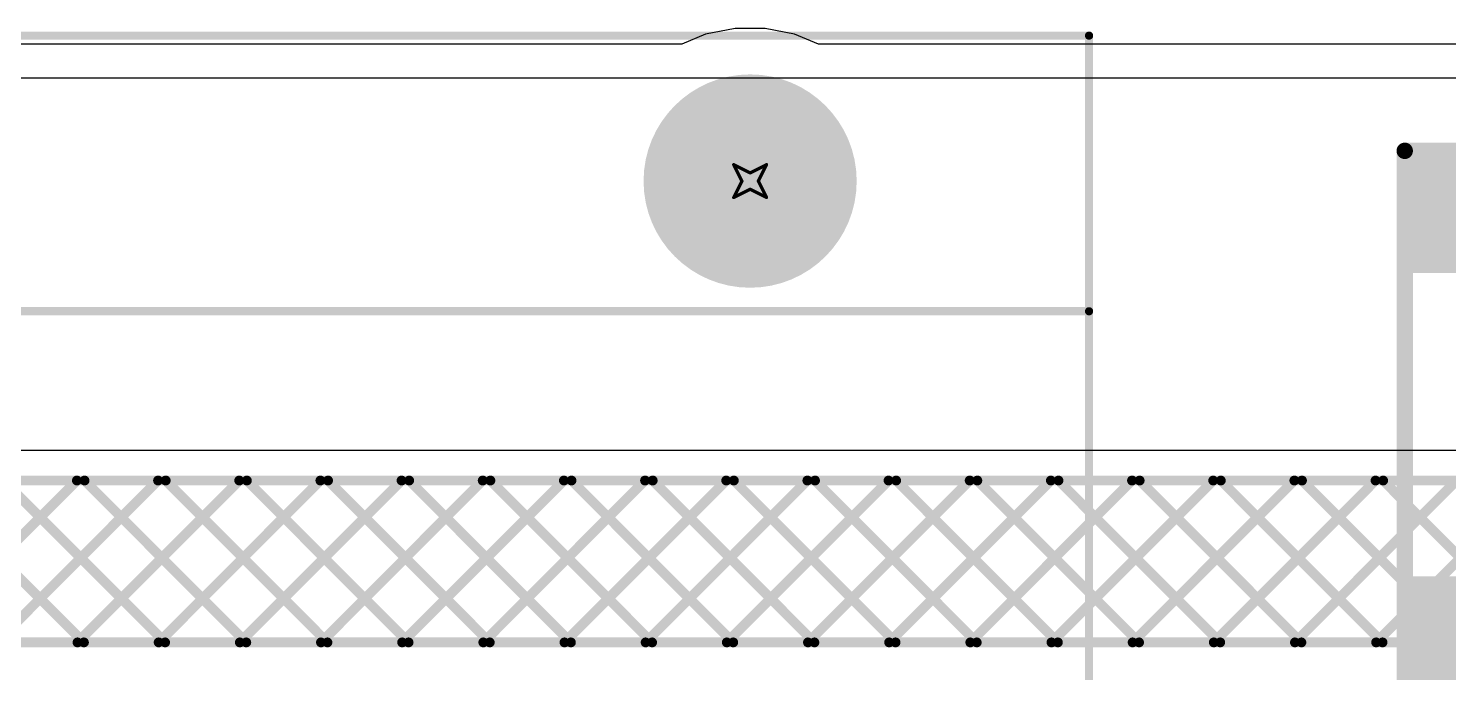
# Model space of a CAD drawing. Header units: inches. Extents: x 0 to 212, y 0 to 208.
# Drawn here: x 5.548 to 6.414, y 1.905 to 2.297 of the extents above; entities that cross this region are included whole.
import ezdxf

# ---------------------------------------------------------------- set-up
doc = ezdxf.new("R2010")
doc.units = ezdxf.units.IN
doc.header["$MEASUREMENT"] = 0
for name, color, linetype in [('Bottom Layer', 5, 'Continuous'), ('Bottom Overlay', 54, 'Continuous'), ('Bottom Solder', 6, 'Continuous'), ('Drill Drawing', 1, 'Continuous'), ('Multi-Layer', 9, 'Continuous'), ('Pad Holes', 156, 'Continuous'), ('Top Layer', 1, 'Continuous'), ('Top Overlay', 2, 'Continuous'), ('Top Paste', 8, 'Continuous'), ('Top Solder', 216, 'Continuous')]:
    doc.layers.add(name, color=color, linetype=linetype)

# ---------------------------------------------------------------- blocks, each defined once
blk = doc.blocks.new('RES_2512_28')
at = {"layer": 'Top Layer'}
for points in [[(-0.15944875, 0.06692915), (-0.09645665, 0.06692915), (-0.09645665, -0.06692915), (-0.15944875, -0.06692915)], [(0.09645675, 0.06692915), (0.15944885, 0.06692915), (0.15944885, -0.06692915), (0.09645675, -0.06692915)]]:
    blk.add_hatch(color=1, dxfattribs=at).paths.add_polyline_path(points)
at = {"layer": 'Top Paste'}
for points in [[(-0.15944875, 0.06692915), (-0.09645665, 0.06692915), (-0.09645665, -0.06692915), (-0.15944875, -0.06692915)], [(0.09645675, 0.06692915), (0.15944885, 0.06692915), (0.15944885, -0.06692915), (0.09645675, -0.06692915)]]:
    blk.add_hatch(color=8, dxfattribs=at).paths.add_polyline_path(points)
at = {"layer": 'Top Solder'}
for points in [[(-0.16344875, 0.07092915), (-0.09245665, 0.07092915), (-0.09245665, -0.07092915), (-0.16344875, -0.07092915)], [(0.09245675, 0.07092915), (0.16344885, 0.07092915), (0.16344885, -0.07092915), (0.09245675, -0.07092915)]]:
    blk.add_hatch(color=216, dxfattribs=at).paths.add_polyline_path(points)
at = {"layer": 'Top Overlay'}
for points in [[(-0.167, 0.073, 0.01, 0.01, 0), (0.1667936, 0.073, 0.01, 0.01, 0)], [(-0.167, 0.073, 0.01, 0.01, 0), (-0.167, -0.073, 0.01, 0.01, 0)], [(0.1667936, 0.073, 0.01, 0.01, 0), (0.1667936, -0.073, 0.01, 0.01, 0)], [(-0.167, -0.073, 0.01, 0.01, 0), (0.1667936, -0.073, 0.01, 0.01, 0)]]:
    blk.add_lwpolyline(points, format="xyseb", dxfattribs=at)
for points in [[(-0.1695, 0.073, 0.005, 0.005, 1), (-0.1645, 0.073, 0.005, 0.005, 1)], [(-0.1695, 0.073, 0.005, 0.005, 1), (-0.1645, 0.073, 0.005, 0.005, 1)], [(0.1642936, 0.073, 0.005, 0.005, 1), (0.1692936, 0.073, 0.005, 0.005, 1)], [(0.1642936, 0.073, 0.005, 0.005, 1), (0.1692936, 0.073, 0.005, 0.005, 1)], [(-0.1695, -0.073, 0.005, 0.005, 1), (-0.1645, -0.073, 0.005, 0.005, 1)], [(-0.1695, -0.073, 0.005, 0.005, 1), (-0.1645, -0.073, 0.005, 0.005, 1)], [(0.1642936, -0.073, 0.005, 0.005, 1), (0.1692936, -0.073, 0.005, 0.005, 1)], [(0.1642936, -0.073, 0.005, 0.005, 1), (0.1692936, -0.073, 0.005, 0.005, 1)]]:
    blk.add_lwpolyline(points, format="xyseb", close=True, dxfattribs=at)
blk = doc.blocks.new('G4A_1A_PE_DC24_93')
at = {"layer": 'Bottom Layer'}
h = blk.add_hatch(color=5, dxfattribs=at)
edge = h.paths.add_edge_path()
edge.add_arc((0.3936995, 0.2362245), 0.0629921, 0, 360)
at = {"layer": 'Bottom Solder'}
h = blk.add_hatch(color=6, dxfattribs=at)
edge = h.paths.add_edge_path()
edge.add_arc((0.3936995, 0.2362245), 0.0649921, 0, 360)
at = {"layer": 'Multi-Layer'}
h = blk.add_hatch(color=9, dxfattribs=at)
edge = h.paths.add_edge_path()
edge.add_arc((0.3936995, 0.2362245), 0.0629921, 0, 360)
at = {"layer": 'Pad Holes'}
h = blk.add_hatch(color=7, dxfattribs=at)
edge = h.paths.add_edge_path()
edge.add_arc((0.3936985, 0.2362195), 0.035433, 0, 360)
at = {"layer": 'Top Layer'}
h = blk.add_hatch(color=1, dxfattribs=at)
edge = h.paths.add_edge_path()
edge.add_arc((0.3936995, 0.2362245), 0.0629921, 0, 360)
at = {"layer": 'Top Solder'}
h = blk.add_hatch(color=216, dxfattribs=at)
edge = h.paths.add_edge_path()
edge.add_arc((0.3936995, 0.2362245), 0.0649921, 0, 360)
at = {"layer": 'Top Overlay'}
for points in [[(-0.6004005, 0.3248125, 0.005, 0.005, 0), (0.6003855, 0.3248125, 0.005, 0.005, 0)], [(0.6003855, -0.2170275, 0.005, 0.005, 0), (0.6003855, 0.3248125, 0.005, 0.005, 0)], [(-0.6003595, 0.1568945, 0.005, 0.005, 0), (0.6003855, 0.1568945, 0.005, 0.005, 0)]]:
    blk.add_lwpolyline(points, format="xyseb", dxfattribs=at)
for points in [[(0.5991355, 0.3248125, 0.0025, 0.0025, 1), (0.6016355, 0.3248125, 0.0025, 0.0025, 1)], [(0.5991355, 0.3248125, 0.0025, 0.0025, 1), (0.6016355, 0.3248125, 0.0025, 0.0025, 1)], [(0.5991355, 0.1568945, 0.0025, 0.0025, 1), (0.6016355, 0.1568945, 0.0025, 0.0025, 1)]]:
    blk.add_lwpolyline(points, format="xyseb", close=True, dxfattribs=at)

msp = doc.modelspace()

# ---------------------------------------------------------------- linework, layer by layer
at = {"layer": 'Bottom Layer'}
for p, q in [((5.9786234, 2.2970681), (5.9606575, 2.2934944)), ((5.9969412, 2.2970681), (5.9786234, 2.2970681)), ((6.0149071, 2.2934944), (5.9969412, 2.2970681)), ((5.946077, 2.287455), (5.2146344, 2.287455)), ((5.9606575, 2.2934944), (5.946077, 2.287455)), ((6.0294876, 2.287455), (6.0149071, 2.2934944)), ((7.3096082, 2.287455), (6.0294876, 2.287455)), ((5.2146344, 2.2670632), (7.33, 2.2670632)), ((7.585, 2.04), (-0.12, 2.04))]:
    msp.add_line(p, q, dxfattribs=at)
at = {"layer": 'Bottom Overlay'}
for points in [[(-0.122, 2.0216259, 0.006, 0.006, 0), (8.075, 2.0216259, 0.006, 0.006, 0)], [(5.478588, 1.923, 0.006, 0.006, 0), (5.5772139, 2.0216259, 0.006, 0.006, 0)], [(5.4828817, 2.0216259, 0.006, 0.006, 0), (5.5815076, 1.923, 0.006, 0.006, 0)], [(5.5280855, 1.923, 0.006, 0.006, 0), (5.6267114, 2.0216259, 0.006, 0.006, 0)], [(5.5323792, 2.0216259, 0.006, 0.006, 0), (5.6310051, 1.923, 0.006, 0.006, 0)], [(5.577583, 1.923, 0.006, 0.006, 0), (5.6762089, 2.0216259, 0.006, 0.006, 0)], [(5.5818767, 2.0216259, 0.006, 0.006, 0), (5.6805026, 1.923, 0.006, 0.006, 0)], [(5.6270805, 1.923, 0.006, 0.006, 0), (5.7257064, 2.0216259, 0.006, 0.006, 0)], [(5.6313742, 2.0216259, 0.006, 0.006, 0), (5.7300001, 1.923, 0.006, 0.006, 0)], [(5.676578, 1.923, 0.006, 0.006, 0), (5.7752039, 2.0216259, 0.006, 0.006, 0)], [(5.6808717, 2.0216259, 0.006, 0.006, 0), (5.7794976, 1.923, 0.006, 0.006, 0)], [(5.7260755, 1.923, 0.006, 0.006, 0), (5.8247014, 2.0216259, 0.006, 0.006, 0)], [(5.7303692, 2.0216259, 0.006, 0.006, 0), (5.8289951, 1.923, 0.006, 0.006, 0)], [(5.775573, 1.923, 0.006, 0.006, 0), (5.8741989, 2.0216259, 0.006, 0.006, 0)], [(5.7798667, 2.0216259, 0.006, 0.006, 0), (5.8784926, 1.923, 0.006, 0.006, 0)], [(5.8250705, 1.923, 0.006, 0.006, 0), (5.9236964, 2.0216259, 0.006, 0.006, 0)], [(5.8293642, 2.0216259, 0.006, 0.006, 0), (5.9279901, 1.923, 0.006, 0.006, 0)], [(5.874568, 1.923, 0.006, 0.006, 0), (5.9731939, 2.0216259, 0.006, 0.006, 0)], [(5.8788617, 2.0216259, 0.006, 0.006, 0), (5.9774876, 1.923, 0.006, 0.006, 0)], [(5.9240655, 1.923, 0.006, 0.006, 0), (6.0226914, 2.0216259, 0.006, 0.006, 0)], [(5.9283592, 2.0216259, 0.006, 0.006, 0), (6.0269851, 1.923, 0.006, 0.006, 0)], [(5.973563, 1.923, 0.006, 0.006, 0), (6.0721889, 2.0216259, 0.006, 0.006, 0)], [(5.9778567, 2.0216259, 0.006, 0.006, 0), (6.0764826, 1.923, 0.006, 0.006, 0)], [(6.0230605, 1.923, 0.006, 0.006, 0), (6.1216864, 2.0216259, 0.006, 0.006, 0)], [(6.0273542, 2.0216259, 0.006, 0.006, 0), (6.1259801, 1.923, 0.006, 0.006, 0)], [(6.072558, 1.923, 0.006, 0.006, 0), (6.1711839, 2.0216259, 0.006, 0.006, 0)], [(6.0768517, 2.0216259, 0.006, 0.006, 0), (6.1754776, 1.923, 0.006, 0.006, 0)], [(6.1220555, 1.923, 0.006, 0.006, 0), (6.2206814, 2.0216259, 0.006, 0.006, 0)], [(6.1263492, 2.0216259, 0.006, 0.006, 0), (6.2249751, 1.923, 0.006, 0.006, 0)], [(6.171553, 1.923, 0.006, 0.006, 0), (6.2701789, 2.0216259, 0.006, 0.006, 0)], [(6.1758467, 2.0216259, 0.006, 0.006, 0), (6.2744726, 1.923, 0.006, 0.006, 0)], [(6.2210505, 1.923, 0.006, 0.006, 0), (6.3196764, 2.0216259, 0.006, 0.006, 0)], [(6.2253442, 2.0216259, 0.006, 0.006, 0), (6.3239701, 1.923, 0.006, 0.006, 0)], [(6.270548, 1.923, 0.006, 0.006, 0), (6.3691739, 2.0216259, 0.006, 0.006, 0)], [(6.2748417, 2.0216259, 0.006, 0.006, 0), (6.3734676, 1.923, 0.006, 0.006, 0)], [(6.3200455, 1.923, 0.006, 0.006, 0), (6.4186714, 2.0216259, 0.006, 0.006, 0)], [(6.3243392, 2.0216259, 0.006, 0.006, 0), (6.4229651, 1.923, 0.006, 0.006, 0)], [(6.369543, 1.923, 0.006, 0.006, 0), (6.4681689, 2.0216259, 0.006, 0.006, 0)], [(6.3738367, 2.0216259, 0.006, 0.006, 0), (6.4724626, 1.923, 0.006, 0.006, 0)], [(-0.122, 1.923, 0.006, 0.006, 0), (8.075, 1.923, 0.006, 0.006, 0)]]:
    msp.add_lwpolyline(points, format="xyseb", dxfattribs=at)
for points in [[(5.5757139, 2.0216259, 0.003, 0.003, 1), (5.5787139, 2.0216259, 0.003, 0.003, 1)], [(5.5803767, 2.0216259, 0.003, 0.003, 1), (5.5833767, 2.0216259, 0.003, 0.003, 1)], [(5.6252114, 2.0216259, 0.003, 0.003, 1), (5.6282114, 2.0216259, 0.003, 0.003, 1)], [(5.6298742, 2.0216259, 0.003, 0.003, 1), (5.6328742, 2.0216259, 0.003, 0.003, 1)], [(5.6747089, 2.0216259, 0.003, 0.003, 1), (5.6777089, 2.0216259, 0.003, 0.003, 1)], [(5.6793717, 2.0216259, 0.003, 0.003, 1), (5.6823717, 2.0216259, 0.003, 0.003, 1)], [(5.7242064, 2.0216259, 0.003, 0.003, 1), (5.7272064, 2.0216259, 0.003, 0.003, 1)], [(5.7288692, 2.0216259, 0.003, 0.003, 1), (5.7318692, 2.0216259, 0.003, 0.003, 1)], [(5.7737039, 2.0216259, 0.003, 0.003, 1), (5.7767039, 2.0216259, 0.003, 0.003, 1)], [(5.7783667, 2.0216259, 0.003, 0.003, 1), (5.7813667, 2.0216259, 0.003, 0.003, 1)], [(5.8232014, 2.0216259, 0.003, 0.003, 1), (5.8262014, 2.0216259, 0.003, 0.003, 1)], [(5.8278642, 2.0216259, 0.003, 0.003, 1), (5.8308642, 2.0216259, 0.003, 0.003, 1)], [(5.8726989, 2.0216259, 0.003, 0.003, 1), (5.8756989, 2.0216259, 0.003, 0.003, 1)], [(5.8773617, 2.0216259, 0.003, 0.003, 1), (5.8803617, 2.0216259, 0.003, 0.003, 1)], [(5.9221964, 2.0216259, 0.003, 0.003, 1), (5.9251964, 2.0216259, 0.003, 0.003, 1)], [(5.9268592, 2.0216259, 0.003, 0.003, 1), (5.9298592, 2.0216259, 0.003, 0.003, 1)], [(5.9716939, 2.0216259, 0.003, 0.003, 1), (5.9746939, 2.0216259, 0.003, 0.003, 1)], [(5.9763567, 2.0216259, 0.003, 0.003, 1), (5.9793567, 2.0216259, 0.003, 0.003, 1)], [(6.0211914, 2.0216259, 0.003, 0.003, 1), (6.0241914, 2.0216259, 0.003, 0.003, 1)], [(6.0258542, 2.0216259, 0.003, 0.003, 1), (6.0288542, 2.0216259, 0.003, 0.003, 1)], [(6.0706889, 2.0216259, 0.003, 0.003, 1), (6.0736889, 2.0216259, 0.003, 0.003, 1)], [(6.0753517, 2.0216259, 0.003, 0.003, 1), (6.0783517, 2.0216259, 0.003, 0.003, 1)], [(6.1201864, 2.0216259, 0.003, 0.003, 1), (6.1231864, 2.0216259, 0.003, 0.003, 1)], [(6.1248492, 2.0216259, 0.003, 0.003, 1), (6.1278492, 2.0216259, 0.003, 0.003, 1)], [(6.1696839, 2.0216259, 0.003, 0.003, 1), (6.1726839, 2.0216259, 0.003, 0.003, 1)], [(6.1743467, 2.0216259, 0.003, 0.003, 1), (6.1773467, 2.0216259, 0.003, 0.003, 1)], [(6.2191814, 2.0216259, 0.003, 0.003, 1), (6.2221814, 2.0216259, 0.003, 0.003, 1)], [(6.2238442, 2.0216259, 0.003, 0.003, 1), (6.2268442, 2.0216259, 0.003, 0.003, 1)], [(6.2686789, 2.0216259, 0.003, 0.003, 1), (6.2716789, 2.0216259, 0.003, 0.003, 1)], [(6.2733417, 2.0216259, 0.003, 0.003, 1), (6.2763417, 2.0216259, 0.003, 0.003, 1)], [(6.3181764, 2.0216259, 0.003, 0.003, 1), (6.3211764, 2.0216259, 0.003, 0.003, 1)], [(6.3228392, 2.0216259, 0.003, 0.003, 1), (6.3258392, 2.0216259, 0.003, 0.003, 1)], [(6.3676739, 2.0216259, 0.003, 0.003, 1), (6.3706739, 2.0216259, 0.003, 0.003, 1)], [(6.3723367, 2.0216259, 0.003, 0.003, 1), (6.3753367, 2.0216259, 0.003, 0.003, 1)], [(5.576083, 1.923, 0.003, 0.003, 1), (5.579083, 1.923, 0.003, 0.003, 1)], [(5.5800076, 1.923, 0.003, 0.003, 1), (5.5830076, 1.923, 0.003, 0.003, 1)], [(5.6255805, 1.923, 0.003, 0.003, 1), (5.6285805, 1.923, 0.003, 0.003, 1)], [(5.6295051, 1.923, 0.003, 0.003, 1), (5.6325051, 1.923, 0.003, 0.003, 1)], [(5.675078, 1.923, 0.003, 0.003, 1), (5.678078, 1.923, 0.003, 0.003, 1)], [(5.6790026, 1.923, 0.003, 0.003, 1), (5.6820026, 1.923, 0.003, 0.003, 1)], [(5.7245755, 1.923, 0.003, 0.003, 1), (5.7275755, 1.923, 0.003, 0.003, 1)], [(5.7285001, 1.923, 0.003, 0.003, 1), (5.7315001, 1.923, 0.003, 0.003, 1)], [(5.774073, 1.923, 0.003, 0.003, 1), (5.777073, 1.923, 0.003, 0.003, 1)], [(5.7779976, 1.923, 0.003, 0.003, 1), (5.7809976, 1.923, 0.003, 0.003, 1)], [(5.8235705, 1.923, 0.003, 0.003, 1), (5.8265705, 1.923, 0.003, 0.003, 1)], [(5.8274951, 1.923, 0.003, 0.003, 1), (5.8304951, 1.923, 0.003, 0.003, 1)], [(5.873068, 1.923, 0.003, 0.003, 1), (5.876068, 1.923, 0.003, 0.003, 1)], [(5.8769926, 1.923, 0.003, 0.003, 1), (5.8799926, 1.923, 0.003, 0.003, 1)], [(5.9225655, 1.923, 0.003, 0.003, 1), (5.9255655, 1.923, 0.003, 0.003, 1)], [(5.9264901, 1.923, 0.003, 0.003, 1), (5.9294901, 1.923, 0.003, 0.003, 1)], [(5.972063, 1.923, 0.003, 0.003, 1), (5.975063, 1.923, 0.003, 0.003, 1)], [(5.9759876, 1.923, 0.003, 0.003, 1), (5.9789876, 1.923, 0.003, 0.003, 1)], [(6.0215605, 1.923, 0.003, 0.003, 1), (6.0245605, 1.923, 0.003, 0.003, 1)], [(6.0254851, 1.923, 0.003, 0.003, 1), (6.0284851, 1.923, 0.003, 0.003, 1)], [(6.071058, 1.923, 0.003, 0.003, 1), (6.074058, 1.923, 0.003, 0.003, 1)], [(6.0749826, 1.923, 0.003, 0.003, 1), (6.0779826, 1.923, 0.003, 0.003, 1)], [(6.1205555, 1.923, 0.003, 0.003, 1), (6.1235555, 1.923, 0.003, 0.003, 1)], [(6.1244801, 1.923, 0.003, 0.003, 1), (6.1274801, 1.923, 0.003, 0.003, 1)], [(6.170053, 1.923, 0.003, 0.003, 1), (6.173053, 1.923, 0.003, 0.003, 1)], [(6.1739776, 1.923, 0.003, 0.003, 1), (6.1769776, 1.923, 0.003, 0.003, 1)], [(6.2195505, 1.923, 0.003, 0.003, 1), (6.2225505, 1.923, 0.003, 0.003, 1)], [(6.2234751, 1.923, 0.003, 0.003, 1), (6.2264751, 1.923, 0.003, 0.003, 1)], [(6.269048, 1.923, 0.003, 0.003, 1), (6.272048, 1.923, 0.003, 0.003, 1)], [(6.2729726, 1.923, 0.003, 0.003, 1), (6.2759726, 1.923, 0.003, 0.003, 1)], [(6.3185455, 1.923, 0.003, 0.003, 1), (6.3215455, 1.923, 0.003, 0.003, 1)], [(6.3224701, 1.923, 0.003, 0.003, 1), (6.3254701, 1.923, 0.003, 0.003, 1)], [(6.368043, 1.923, 0.003, 0.003, 1), (6.371043, 1.923, 0.003, 0.003, 1)], [(6.3719676, 1.923, 0.003, 0.003, 1), (6.3749676, 1.923, 0.003, 0.003, 1)]]:
    msp.add_lwpolyline(points, format="xyseb", close=True, dxfattribs=at)
at = {"layer": 'Drill Drawing'}
for points in [[(5.9777813, 2.214071, 0.002, 0.002, 0), (5.9877813, 2.209071, 0.002, 0.002, 0)], [(5.9777813, 2.214071, 0.002, 0.002, 0), (5.9827813, 2.204071, 0.002, 0.002, 0)], [(5.9877813, 2.209071, 0.002, 0.002, 0), (5.9977813, 2.214071, 0.002, 0.002, 0)], [(5.9927813, 2.204071, 0.002, 0.002, 0), (5.9977813, 2.214071, 0.002, 0.002, 0)], [(5.9777813, 2.194071, 0.002, 0.002, 0), (5.9827813, 2.204071, 0.002, 0.002, 0)], [(5.9777813, 2.194071, 0.002, 0.002, 0), (5.9877813, 2.199071, 0.002, 0.002, 0)], [(5.9877813, 2.199071, 0.002, 0.002, 0), (5.9977813, 2.194071, 0.002, 0.002, 0)], [(5.9927813, 2.204071, 0.002, 0.002, 0), (5.9977813, 2.194071, 0.002, 0.002, 0)]]:
    msp.add_lwpolyline(points, format="xyseb", dxfattribs=at)
for points in [[(5.9772813, 2.214071, 0.001, 0.001, 1), (5.9782813, 2.214071, 0.001, 0.001, 1)], [(5.9772813, 2.214071, 0.001, 0.001, 1), (5.9782813, 2.214071, 0.001, 0.001, 1)], [(5.9872813, 2.209071, 0.001, 0.001, 1), (5.9882813, 2.209071, 0.001, 0.001, 1)], [(5.9872813, 2.209071, 0.001, 0.001, 1), (5.9882813, 2.209071, 0.001, 0.001, 1)], [(5.9972813, 2.214071, 0.001, 0.001, 1), (5.9982813, 2.214071, 0.001, 0.001, 1)], [(5.9972813, 2.214071, 0.001, 0.001, 1), (5.9982813, 2.214071, 0.001, 0.001, 1)], [(5.9822813, 2.204071, 0.001, 0.001, 1), (5.9832813, 2.204071, 0.001, 0.001, 1)], [(5.9822813, 2.204071, 0.001, 0.001, 1), (5.9832813, 2.204071, 0.001, 0.001, 1)], [(5.9872813, 2.199071, 0.001, 0.001, 1), (5.9882813, 2.199071, 0.001, 0.001, 1)], [(5.9872813, 2.199071, 0.001, 0.001, 1), (5.9882813, 2.199071, 0.001, 0.001, 1)], [(5.9922813, 2.204071, 0.001, 0.001, 1), (5.9932813, 2.204071, 0.001, 0.001, 1)], [(5.9922813, 2.204071, 0.001, 0.001, 1), (5.9932813, 2.204071, 0.001, 0.001, 1)], [(5.9772813, 2.194071, 0.001, 0.001, 1), (5.9782813, 2.194071, 0.001, 0.001, 1)], [(5.9772813, 2.194071, 0.001, 0.001, 1), (5.9782813, 2.194071, 0.001, 0.001, 1)], [(5.9972813, 2.194071, 0.001, 0.001, 1), (5.9982813, 2.194071, 0.001, 0.001, 1)], [(5.9972813, 2.194071, 0.001, 0.001, 1), (5.9982813, 2.194071, 0.001, 0.001, 1)]]:
    msp.add_lwpolyline(points, format="xyseb", close=True, dxfattribs=at)
at = {"layer": 'Top Layer'}
msp.add_lwpolyline([(5.9877763, 2.204076, 0.015, 0.015, 0), (5.9877813, 2.204071, 0.015, 0.015, 0)], format="xyseb", dxfattribs=at)
for points in [[(5.9840263, 2.204076, 0.0075, 0.0075, 1), (5.9915263, 2.204076, 0.0075, 0.0075, 1)], [(5.9840313, 2.204071, 0.0075, 0.0075, 1), (5.9915313, 2.204071, 0.0075, 0.0075, 1)]]:
    msp.add_lwpolyline(points, format="xyseb", close=True, dxfattribs=at)

# ---------------------------------------------------------------- block references
msp.add_blockref('G4A_1A_PE_DC24_93', (5.5940828, 1.9678515))
at = {"rotation": 90}
msp.add_blockref('RES_2512_28', (6.46, 2.0557), dxfattribs=at)

doc.saveas('drawing.dxf')
